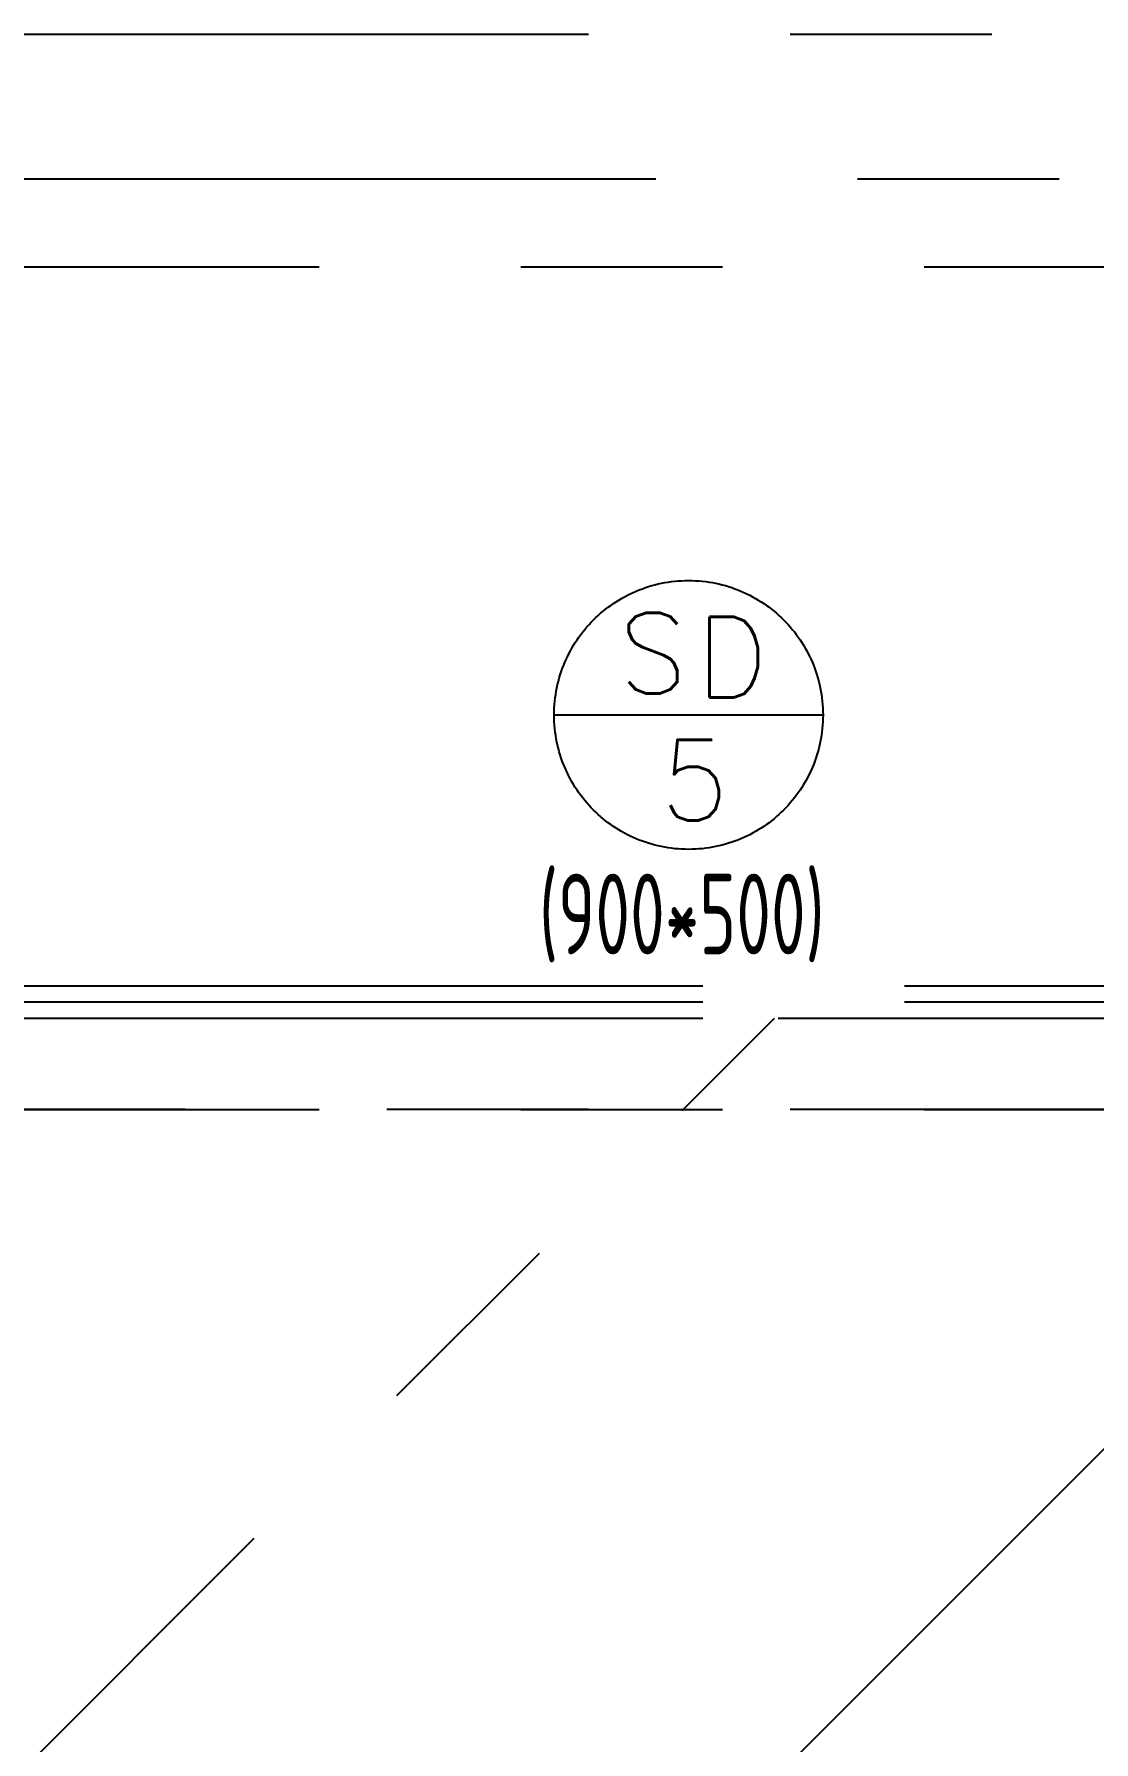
# Model space of a CAD drawing. Extents: x -40736 to 367926, y -65544 to 37405.
# Drawn here: x 346660 to 347054, y -51579 to -50943 of the extents above; entities that cross this region are included whole.
import ezdxf

# ---------------------------------------------------------------- set-up
doc = ezdxf.new("R2010")
doc.units = 0
doc.header["$LTSCALE"] = 600
doc.header["$MEASUREMENT"] = 0
doc.linetypes.add('CENTER2', pattern=[1.125, 0.75, -0.125, 0.125, -0.125])
doc.layers.get('0').update_dxf_attribs({"linetype": 'CONTINUOUS'})
doc.layers.add('底圖', color=253, linetype='CONTINUOUS')
doc.styles.add('AEH', font='SIMPLEX.SHX', dxfattribs={"bigfont": 'AE.SHX'})
doc.styles.add('CHINESET', font='ISOCP.SHX', dxfattribs={"width": 0.7, "bigfont": 'CHINESET.SHX'})

msp = doc.modelspace()

# ---------------------------------------------------------------- linework, layer by layer
at = {"layer": '底圖', "linetype": 'CENTER2'}
for p, q in [((344391.28957, -50943.33166), (347391.28957, -50943.33166)), ((360391.28956, -50997.33166), (332391.28957, -50997.33166)), ((333491.07, -51029.83166), (361191.28956, -51029.83166)), ((346853.50538, -51196.58735), (346953.50538, -51196.58735)), ((346458.78957, -51297.33166), (347358.78957, -51297.33166)), ((346458.78957, -51303.33166), (347358.78957, -51303.33166)), ((346411.78957, -51309.33166), (347458.78957, -51309.33166)), ((346423.78957, -52103.84943), (347218.30733, -51309.33166)), ((346423.78957, -51821.00671), (346935.46462, -51309.33166)), ((346458.78957, -51309.33166), (347358.78957, -51309.33166)), ((333491.07, -51343.33166), (361991.28956, -51343.33166)), ((347391.28957, -51343.33166), (344391.28957, -51343.33166))]:
    msp.add_line(p, q, dxfattribs=at)
msp.add_ellipse((346903.50538, -51196.58735), major_axis=(35.35534, 35.35534), ratio=1, start_param=0.7853981633974823, end_param=7.068583470577068, dxfattribs=at)

# ---------------------------------------------------------------- texts
at = {"linetype": 'Continuous', "style": 'AEH'}
for s, p in [('S', (346877.42694, -51188.57061)), ('D', (346906.15007, -51190.10134)), ('5', (346892.95214, -51235.86266))]:
    msp.add_text(s, height=30, dxfattribs=at).set_placement(p)
at = {"layer": '底圖', "linetype": 'CENTER2', "style": 'CHINESET', "width": 0.7}
msp.add_text('(900*500)', height=30, dxfattribs=at).set_placement((346847.88972, -51285.63226))

doc.saveas('drawing.dxf')
